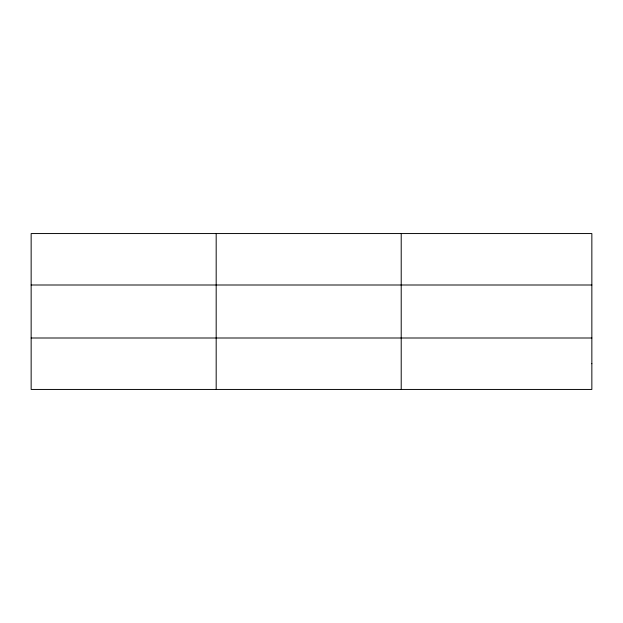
<?xml version="1.0" encoding="UTF-8"?>
<svg xmlns="http://www.w3.org/2000/svg" width="623" height="623" viewBox="0 0 623 623"><rect width="100%" height="100%" fill="white"/><g stroke="black" fill="none" stroke-linecap="round" stroke-linejoin="round"><path stroke-width="0.93" d="M216.181 389.445L216.181 233.555M401.212 389.445L401.212 233.555M31.15 284.999L591.85 284.999M31.15 338.001L591.85 338.001M591.85 363.723L591.85 389.445L31.15 389.445L31.15 233.555L591.85 233.555L591.85 363.723"/></g></svg>
